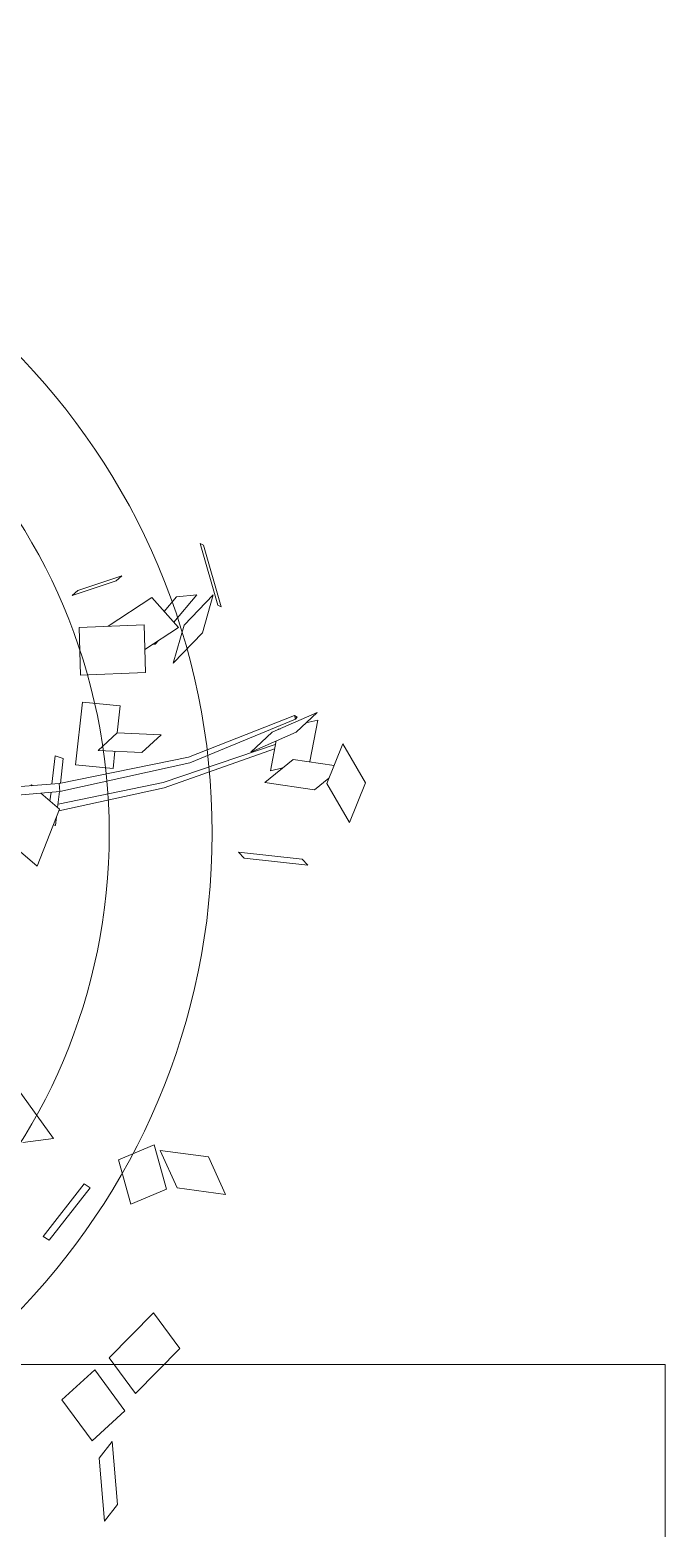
# Model space of a CAD drawing. Header units: centimetres. Extents: x 5488 to 20269, y -31398 to -19684.
# Drawn here: x 17112.49 to 17131.68, y -24026.09 to -23980.86 of the extents above; entities that cross this region are included whole.
import ezdxf

# ---------------------------------------------------------------- set-up
doc = ezdxf.new("R2010")
doc.units = ezdxf.units.CM
for name, color, linetype, lineweight in [('xxx_Auto_FURNISHED-01', 252, 'Continuous', 0), ('xxx_Auto_Merdiven_Merdiven', 163, 'Continuous', 15), ('xxx_Auto_Tefris_Tefris', 32, 'Continuous', 15)]:
    doc.layers.add(name, color=color, linetype=linetype, lineweight=lineweight)
doc.layers.add('xxx_Auto_LANDSCAPE', color=7, linetype='Continuous', lineweight=0, true_color=0x496639)

# ---------------------------------------------------------------- blocks, each defined once
blk = doc.blocks.new('agac0001')
at = {"layer": 'xxx_Auto_LANDSCAPE', "linetype": 'Continuous'}
for points in [[(-7.27, 62.26), (-9.94, 60.54)], [(-4.12, 61.14), (-7.27, 62.26)], [(-9.94, 60.54), (-6.79, 59.42)], [(-6.79, 59.42), (-4.12, 61.14)], [(-4.57, 57.29), (-5.58, 60.2)], [(-6.42, 59.65), (-7.08, 58.43)], [(-4.96, 58.49), (-2.04, 59.64)], [(-2.61, 57.88), (-1.46, 59.7)], [(-1.46, 59.7), (-2.3, 56.13)], [(-2.04, 59.64), (-2.07, 58.73)], [(-7.08, 58.43), (-5.87, 54.9)], [(-4.96, 58.42), (-4.96, 58.49)], [(-3.45, 54.31), (-2.61, 57.88)], [(-1.67, 58.01), (-3.4, 49.7)], [(-1.38, 57.99), (-2.97, 49.69)], [(-1.67, 58.01), (-1.54, 58.16)], [(-1.38, 57.99), (-1.67, 58.01)], [(-1.54, 58.16), (-1.57, 58.01)], [(-1.54, 58.16), (-1.38, 57.99)], [(-11.98, 56.59), (-12.48, 56.92)], [(-12.48, 56.92), (-11.1, 52.36)], [(-5.87, 54.9), (-4.57, 57.29)], [(-2.15, 56.78), (-2.15, 56.62)], [(-10.6, 52.04), (-11.98, 56.59)], [(-5.08, 55.48), (-5.04, 56.43)], [(-2.98, 56.3), (-5.08, 55.48)], [(-3.54, 56.07), (-4.88, 47.48)], [(-3.24, 56.19), (-4.47, 47.47)], [(-2.3, 56.13), (-3.45, 54.31)], [(-2.15, 56.62), (-2.19, 56.6)], [(5.91, 52.39), (8.54, 53.7)], [(8.54, 53.7), (6.74, 51.16)], [(7.55, 54.12), (7.72, 53.91)], [(12.3, 53.67), (7.55, 54.12)], [(7.72, 53.91), (12.47, 53.46)], [(12.47, 53.46), (12.3, 53.67)], [(-11.1, 52.36), (-10.6, 52.04)], [(4.11, 49.85), (5.91, 52.39)], [(8.76, 52.51), (7.08, 50.45)], [(8.91, 51), (8.76, 52.51)], [(6.74, 51.16), (4.11, 49.85)], [(6.64, 50.72), (5.49, 47.96)], [(9.19, 49.19), (6.64, 50.72)], [(8.01, 49.9), (8.91, 51)], [(-3.4, 49.7), (-3.71, 39.82)], [(-2.97, 49.69), (-3.13, 39.86)], [(5.95, 49.08), (5.73, 48.8)], [(7.69, 45.59), (9.19, 49.19)], [(-2, 46.33), (-0.97, 47.98)], [(-0.97, 47.98), (-0.21, 44.81)], [(7.31, 48.25), (3.81, 47.69)], [(5.73, 48.8), (5.75, 48.59)], [(8, 43.47), (7.31, 48.25)], [(-4.88, 47.48), (-5.12, 39.47)], [(-4.47, 47.47), (-4.61, 39.51)], [(3.81, 47.69), (4.5, 42.91)], [(10.89, 46.8), (10.43, 43.39)], [(10.71, 43.88), (11.18, 47.29)], [(11.18, 47.29), (10.89, 46.8)], [(-34.26, 42.97), (-35.4, 46.4)], [(-35.4, 46.4), (-32.43, 45.66)], [(-32.43, 45.66), (-31.29, 42.23)], [(-1.24, 43.16), (-2, 46.33)], [(-0.21, 44.81), (-1.24, 43.16)], [(-0.22, 44.79), (1.72, 45.39)], [(1.72, 45.39), (2.5, 42.69)], [(-2.77, 44.01), (-1.53, 44.39)], [(-1.99, 41.31), (-2.77, 44.01)], [(4.5, 42.91), (8, 43.47)], [(10.43, 43.39), (10.71, 43.88)], [(-31.29, 42.23), (-34.26, 42.97)], [(2.5, 42.69), (-1.99, 41.31)], [(-34.82, 39.36), (-34.21, 42.16)], [(-34.21, 42.16), (-30.81, 41.86)], [(-30.81, 41.86), (-31.42, 39.05)], [(-48.71, 37.11), (-46.03, 40.96)], [(-46.03, 40.96), (-43.06, 39.52)], [(-1.36, 40.51), (-3.13, 39.97)], [(-1.05, 39.96), (-1.36, 40.51)], [(-43.06, 39.52), (-45.74, 35.67)], [(-31.42, 39.05), (-34.82, 39.36)], [(-5, 39.55), (-8.85, 37.12)], [(-5.51, 39.22), (-6.14, 39.03)], [(-6.14, 39.03), (-6.06, 38.88)], [(-3.57, 38.4), (-5, 39.55)], [(-3.7, 39.79), (-4.85, 39.43)], [(-4.27, 38.96), (-3.64, 39.16)], [(-3.13, 39.86), (-3.71, 39.82)], [(-3.71, 39.82), (-2.71, 29.57)], [(-3.13, 39.86), (-2.02, 29.65)], [(-3.07, 39.33), (-1.05, 39.96)], [(-2.84, 37.82), (-2.91, 37.87)], [(-45.74, 35.67), (-48.71, 37.11)], [(-8.85, 37.12), (-6.69, 35.39)], [(-2.9, 37.78), (-2.84, 37.82)], [(-49.83, 36.09), (-51.57, 33.28)], [(-46.43, 34.44), (-49.83, 36.09)], [(-33.06, 36.61), (-36.34, 32.9)], [(-35.98, 32.51), (-32.7, 36.21)], [(-32.7, 36.21), (-33.06, 36.61)], [(-56.56, 34.26), (-51.89, 34.74)], [(-51.89, 34.74), (-52.93, 33.57)], [(-28.95, 34.59), (-28.84, 32.31)], [(-24.89, 32.68), (-28.95, 34.59)], [(-57.61, 33.09), (-56.56, 34.26)], [(-52.93, 33.57), (-57.61, 33.09)], [(-48.17, 31.63), (-46.43, 34.44)], [(-51.57, 33.28), (-48.17, 31.63)], [(-36.34, 32.9), (-35.98, 32.51)]]:
    blk.add_lwpolyline(points, dxfattribs=at)
blk = doc.blocks.new('A$C7365360F')
at = {"layer": 'xxx_Auto_FURNISHED-01'}
for radius in [17.28, 14.688]:
    blk.add_circle((0.264, 0.108), radius, dxfattribs=at)
at = {"layer": 'xxx_Auto_LANDSCAPE', "xscale": 0.338688, "yscale": 0.338688, "zscale": 0.2074463999999999}
blk.add_blockref('agac0001', (0.079, 0.033), dxfattribs=at)

msp = doc.modelspace()

# ---------------------------------------------------------------- linework, layer by layer
at = {"layer": 'xxx_Auto_Merdiven_Merdiven'}
msp.add_lwpolyline([(17131.681, -24180.682), (17131.677, -24021.146), (16829.257, -24021.146), (16829.26, -23931.099), (16659.26, -23931.099), (16659.26, -24021.099), (16364.622, -24021.099)], dxfattribs=at)

# ---------------------------------------------------------------- block references
at = {"layer": 'xxx_Auto_Tefris_Tefris', "xscale": -1.2, "yscale": 1.2, "rotation": 280.6128426569576}
msp.add_blockref('A$C7365360F', (17097.191, -24005.445), dxfattribs=at)

doc.saveas('drawing.dxf')
